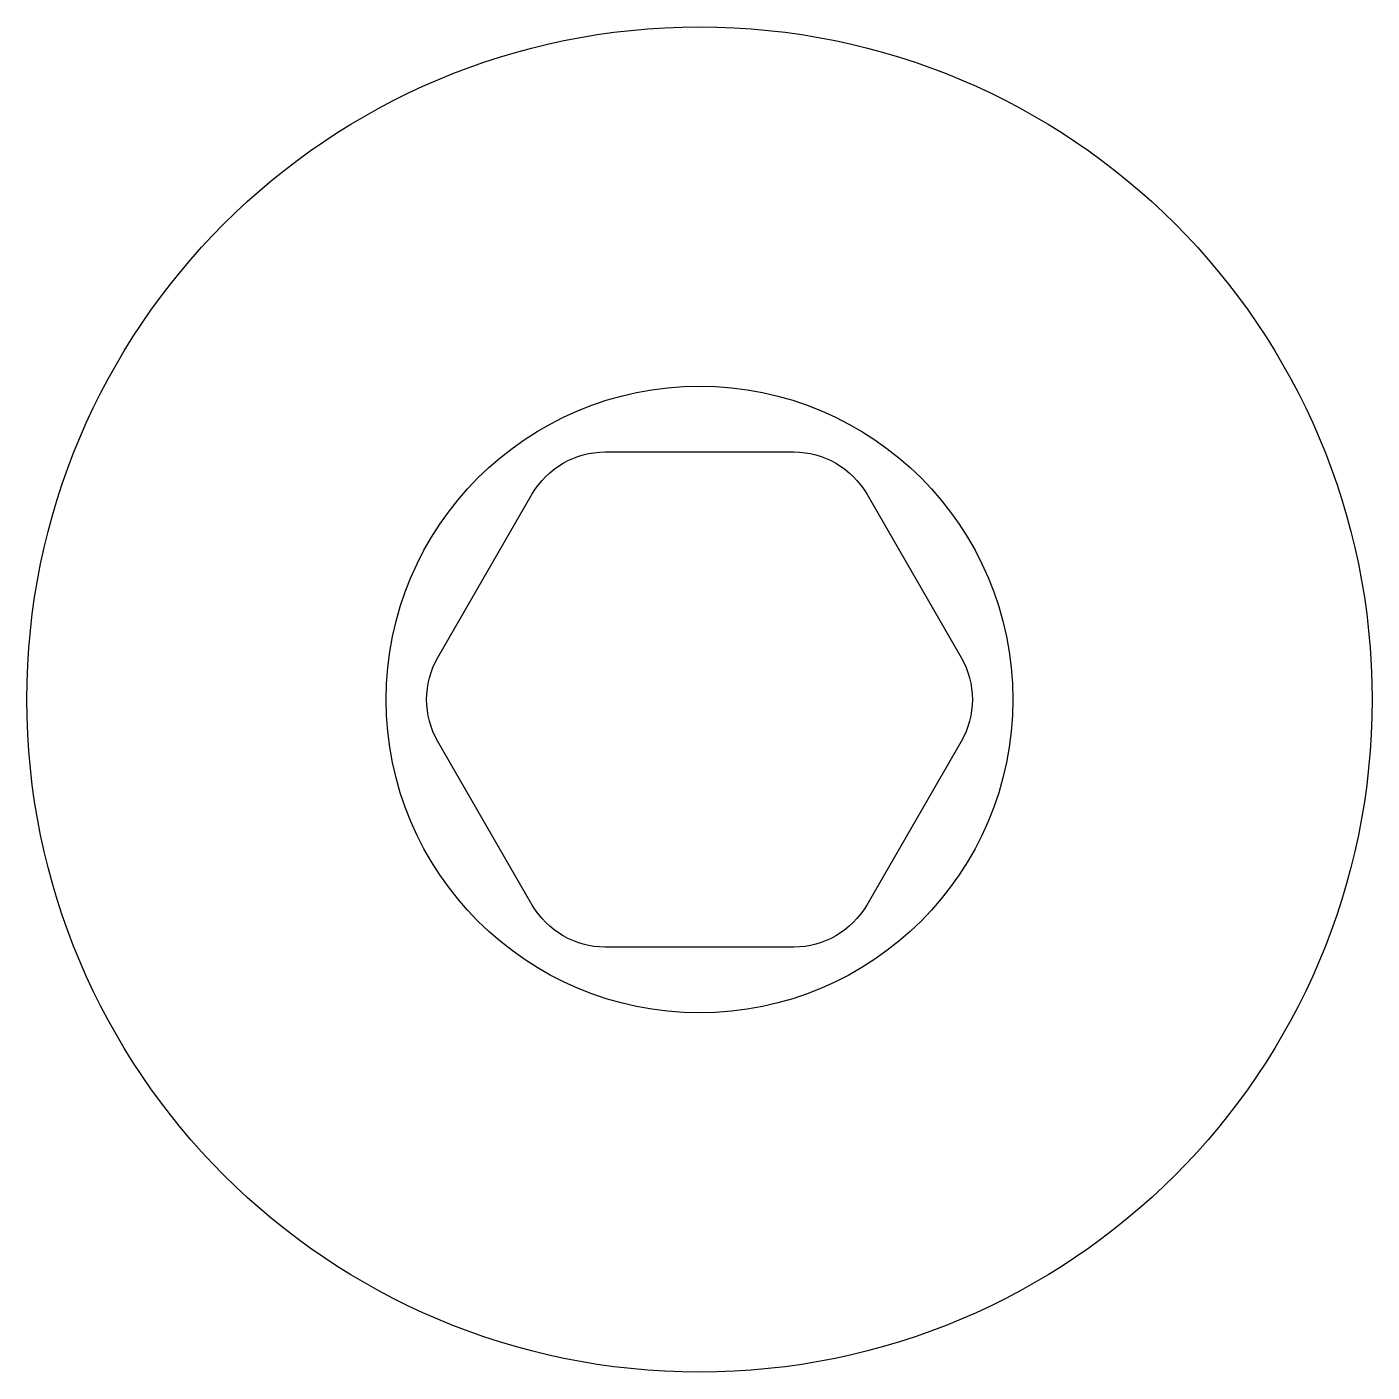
# Model space of a CAD drawing. Header units: millimetres. Extents: x -23.4 to 0.6, y -102.3 to -78.3.
import ezdxf

# ---------------------------------------------------------------- set-up
doc = ezdxf.new("R2010")
doc.units = ezdxf.units.MM
doc.layers.get('0').update_dxf_attribs({"linetype": 'CONTINUOUS'})

msp = doc.modelspace()

# ---------------------------------------------------------------- linework, layer by layer
msp.add_lwpolyline([(-14.408, -93.975), (-16.092, -91.058, -0.267949), (-16.092, -89.558), (-14.408, -86.641, -0.267949), (-13.109, -85.891), (-9.741, -85.891, -0.267949), (-8.442, -86.641), (-6.758, -89.558, -0.267949), (-6.758, -91.058), (-8.442, -93.975, -0.267949), (-9.741, -94.725), (-13.109, -94.725, -0.267949)], format="xyb", close=True)
for radius in [12, 5.59]:
    msp.add_circle((-11.425, -90.308), radius)

doc.saveas('drawing.dxf')
